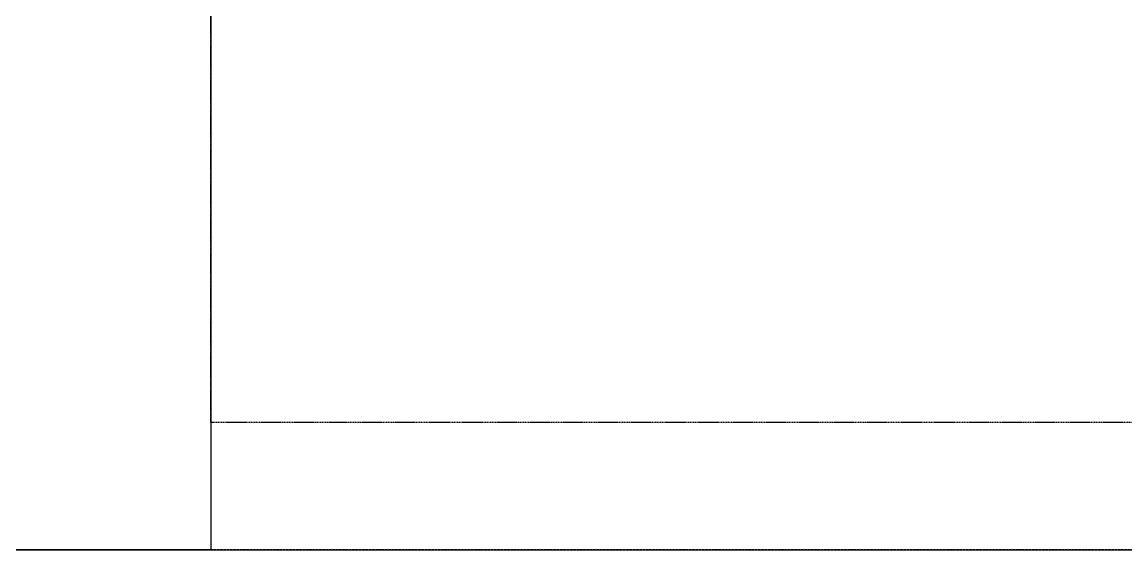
# Model space of a CAD drawing. Extents: x -1899985 to 1774885, y 556286 to 2175695.
# Drawn here: x -1665010 to -1662669, y 568257 to 569377 of the extents above; entities that cross this region are included whole.
import ezdxf

# ---------------------------------------------------------------- set-up
doc = ezdxf.new("R2010")
doc.units = 0
doc.header["$LTSCALE"] = 10
doc.header["$MEASUREMENT"] = 0
for name, pattern in [('20剖面图$0$__DASH', [0.35, 0.25, -0.1]), ('20剖面图$0$DASH', [0.35, 0.25, -0.1]), ('20剖面图$0$DOTE', [2.42, 2, -0.2, 0.02, -0.2])]:
    doc.linetypes.add(name, pattern=pattern)
for name, color, linetype in [('20剖面图$0$A-AXIS-DOTE', 14, '20剖面图$0$DOTE'), ('20剖面图$0$A-LIN-V', 9, 'Continuous'), ('20剖面图$0$A-SFCE', 30, 'Continuous'), ('20剖面图$0$COLUMN', 9, 'Continuous'), ('A-LIN-V', 9, 'Continuous')]:
    doc.layers.add(name, color=color, linetype=linetype)

# ---------------------------------------------------------------- blocks, each defined once
blk = doc.blocks.new('20剖面图$0$5555rrrrrrrrrrr')
at = {"color": 6, "linetype": '20剖面图$0$DASH'}
blk.add_lwpolyline([(-1626650, 568562.5), (-1636625, 568562.5), (-1636625, 574792.5), (-1626650, 574792.5)], close=True, dxfattribs=at)
blk = doc.blocks.new('20剖面图')
at = {"layer": '20剖面图$0$A-AXIS-DOTE', "linetype": '20剖面图$0$__DASH', "ltscale": 2}
blk.add_line((-1647680.2, 568257.5), (-1785568.2, 568257.5), dxfattribs=at)
at = {"layer": '20剖面图$0$A-SFCE'}
blk.add_line((-1669410.4, 568257.5), (-1653810.4, 568257.5), dxfattribs=at)
at = {"layer": '20剖面图$0$COLUMN'}
for p, q in [((-1664610.4, 575587.5), (-1664610.4, 568257.5)), ((-1664610.4, 568257.5), (-1665410.4, 568257.5))]:
    blk.add_line(p, q, dxfattribs=at)
at = {"layer": '20剖面图$0$A-LIN-V'}
blk.add_blockref('20剖面图$0$5555rrrrrrrrrrr', (-27985.4, -35), dxfattribs=at)

msp = doc.modelspace()

# ---------------------------------------------------------------- block references
at = {"layer": 'A-LIN-V'}
msp.add_blockref('20剖面图', (0, 0), dxfattribs=at)

doc.saveas('drawing.dxf')
